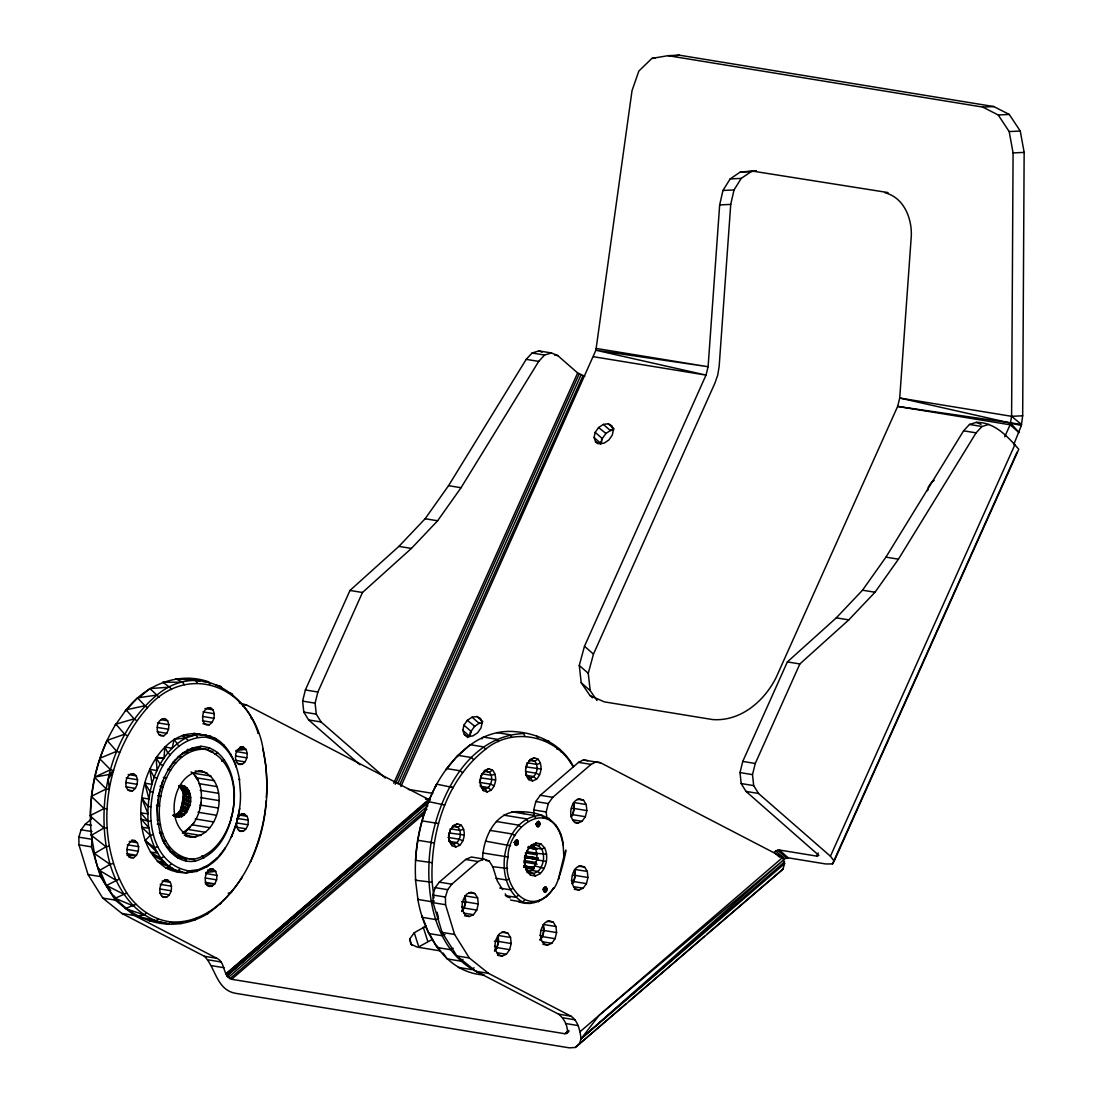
<?xml version="1.0" encoding="UTF-8"?>
<svg xmlns="http://www.w3.org/2000/svg" width="1103" height="1103" viewBox="0 0 1103 1103"><rect width="100%" height="100%" fill="white"/><g stroke="black" fill="none" stroke-linecap="round" stroke-linejoin="round"><path stroke-width="1.5" d="M170.524 921.832C152.283 919.64 136.896 907.797 126.735 892.947L123.95 894.34L106.495 885.461L99.187 868.861L99.546 870.419L110.093 864.366C94.224 805.631 109.073 735.136 156.916 695.055C202.828 657.03 256.117 699.798 263.217 750.026C275.323 808.554 258.061 878.016 207.598 913.767C158.087 943.327 101.779 905.963 94.21 852.274L94.472 853.543L110.093 864.366C118.214 891.858 138.068 920.054 168.552 923.776L170.524 921.832C201.229 924.328 226.928 901.606 242.205 877.106L241.557 878.209M126.735 892.947C92.666 835.784 104.137 756.975 147.416 707.754C183.843 665.288 242.274 681.902 258.24 733.481L257.895 731.923M1004.723 436.802L1010.114 424.779L1011.603 416.314L1013.078 152.917L1009.19 131.574L998.215 114.974L982.773 107.088L668.101 55.674L651.914 58.39L638.83 71.075L632.019 90.667L595.896 350.23L400.899 786.494M1013.712 444.647L1021.364 425.496L1022.674 415.79L1024.149 152.393L1020.261 131.05L1009.286 114.45L993.844 106.564L679.172 55.15L668.101 55.674M206.937 749.295C155.054 745.049 138.675 852.895 192.667 859.43C238.689 851.585 252.077 761.966 203.6 748.744M175.542 815.737L176.411 817.116L181.733 816.689C190.033 808.885 194.004 787.818 178.714 785.956M524.573 863.897C523.925 857.059 526.296 850.22 531.205 845.381L536.072 842.982L540.856 843.85L544.634 847.821C548.549 856.314 546.785 866.93 540.222 873.604L535.355 876.016L530.557 875.134L526.793 871.177L524.573 863.897L526.793 871.177M524.78 864.89L524.945 857.541L527.234 850.578M528.475 871.756L531.288 870.364C536.968 864.573 538.498 855.376 535.107 848.014L531.839 844.581L538.512 845.67L541.78 849.103C545.172 856.466 543.641 865.662 537.947 871.453L533.728 873.535L527.069 872.445M482.576 859.857C482.659 838.942 495.247 810.098 519.789 811.684C542.897 811.918 560.738 820.453 563.275 845.05L560.296 833.358M518.313 901.578C531.894 906.873 546.564 900.062 553.651 887.943C530.364 921.226 500.941 885.943 508.069 856.99C507.545 829.249 546.261 797.593 560.655 834.93M179.417 813.063L183.346 799.965L183.181 789.72M180.851 810.057L183.608 794.767M189.937 827.788L190.405 827.029L182.409 833.11L186.283 830.917L193.59 823.183L193.232 823.789C200.663 813.49 203.435 797.317 199.877 785.005L200.015 785.694L198.099 780.097L192.791 772.445L198.292 780.938L198.099 780.097M109.114 846.208L106.012 846.746L91.397 835.302C87.316 796.876 95.74 757.168 115.87 724.12L134.152 718.88L136.744 720.673M127.397 735.715L124.625 734.212L107.101 740.389C96.361 764.158 90.818 790.079 90.432 816.137L103.985 827.981L107.129 827.788M250.808 861.14L250.326 861.953C258.833 842.623 264.637 821.983 266.154 800.875M266.347 797.621L267.009 786.205L266.03 767.04L262.969 748.785L263.217 750.026M224.516 849.2C235.256 832.682 240.785 813.104 240.509 793.415L239.31 778.952L239.53 780.014C236.538 761.111 225.37 736.666 203.765 735.149C173.902 726.519 151.566 757.816 144.755 783.102C137.103 811.767 138.826 849.682 165.753 867.813C187.358 879.684 213.803 868.737 225.219 848.014L216.285 859.347M137.213 784.33L137.544 779.752L136.289 775.85L133.808 773.686L130.761 773.837C125.852 776.884 124.639 783.75 127.052 788.769L129.534 790.934L132.594 790.796L135.393 788.369L137.213 784.33L125.866 782.482M134.897 840.596L131.85 840.734C126.914 843.795 125.77 850.634 128.141 855.68L130.623 857.844L133.573 857.707L136.482 855.28L138.302 851.24L138.633 846.663L137.379 842.761L134.897 840.596L131.657 840.072M168.552 729.262L168.883 724.685L167.642 720.783L165.16 718.618L162.21 718.756L159.301 721.183L157.481 725.222L157.164 729.648L158.405 733.702L160.886 735.866L163.933 735.729L166.746 733.316L168.552 729.262L157.219 727.415M167.794 880.153L164.733 880.304C159.838 883.351 158.611 890.218 161.024 895.236L163.506 897.401L166.567 897.263C171.475 894.202 172.688 887.35 170.276 882.317L167.794 880.153L164.554 879.629M213.982 718.301L214.313 713.724L213.072 709.822L210.576 707.657L207.529 707.795C202.621 710.856 201.408 717.722 203.821 722.741L206.302 724.905L209.363 724.768L212.176 722.341L213.982 718.301L202.635 716.454M213.21 869.192L210.163 869.329C205.255 872.39 204.027 879.243 206.454 884.275L208.936 886.44L211.886 886.302L214.795 883.875L216.615 879.836L216.933 875.41L215.692 871.356L213.21 869.192L209.97 868.654M243.473 747.214L240.523 747.351L237.6 749.778L235.794 753.818L235.463 758.395L236.704 762.297L239.199 764.462L242.246 764.324C247.182 761.263 248.313 754.424 245.955 749.378L243.473 747.214L240.233 746.69M244.563 814.124L241.502 814.262C236.607 817.323 235.38 824.189 237.807 829.208L240.289 831.372L243.336 831.235C248.244 828.174 249.457 821.308 247.044 816.289L244.563 814.124L241.323 813.6M756.341 170.717L740.237 172.068L730.172 178.92L722.948 190.461L719.666 204.924L708.098 366.734L706.017 375.103L584.48 646.248L579.268 665.454L581.212 682.757L589.981 695.538L592.545 697.785M756.175 171.062L751.295 171.544L741.244 178.396L734.019 189.937L730.737 204.4L719.17 366.21L717.791 374.841L715.006 382.948L593.469 654.107L588.257 673.299L590.202 690.602L597.026 700.543M217.236 857.844L208.26 865.138L198.692 869.578L188.999 870.943L187.11 872.887C161.741 871.191 149.705 843.561 148.078 821.294L140.674 812.801L148.023 813.89L141.653 797.841L149.002 799.027L144.755 783.102L152.09 784.385L149.843 769.287L157.136 770.639L156.116 757.982L163.92 758.437L164.898 746.869L172.109 748.358L174.177 739.327L186.145 737.81L196.155 734.791L206.068 734.998L207.35 737.466C221.965 740.678 231.547 753.694 236.345 767.123L236.014 765.634M185.98 836.267C220.765 844.278 233.023 776.926 198.94 770.556M179.541 785.57C189.826 784.109 192.349 798.007 189.881 805.521L183.774 802.446L184.063 798.434L182.602 806.348L189.881 805.521L186.628 812.484L181.733 816.689L177.004 814.014L173.074 815.241L178.272 816.165L183.181 813.945L184.325 815.02L185.414 811.463L181.278 809.326L176.383 814.883L179.306 812.042L185.414 811.463L186.628 812.484M573.202 767.109C556.85 735.701 513.116 726.381 485.692 749.13C445.943 780.124 430.087 833.385 432.128 882.235L415.652 880.277C413.68 847.449 420.739 814.193 436.168 785.143L436.733 784.164L453.03 787.542M432.073 862.684L415.597 860.354C417.306 833.84 424.214 807.658 436.733 784.164M158.156 799.22L157.136 807.038L157.674 820.604L157.177 808.334M158.349 797.662C162.058 775.312 175.942 748.675 201.022 746.373C224.199 747.627 234.029 773.81 234.36 793.815C234.498 820.398 223.22 853.295 195.038 861.14C177.045 864.076 163.437 847.449 159.783 831.483L164.402 843.574M157.329 807.451L159.053 794.105L162.761 781.282L162.375 781.875M558.863 878.526L558.408 879.256C574.373 810.567 561.206 884.096 552.934 889.17M188.999 870.943C123.757 859.389 148.298 722.782 215.43 738.403L216.409 740.775M201.187 802.281L200.208 808.003M231.823 836.143L231.34 836.929L236.428 823.114L239.737 808.499M462.846 730.351L463.936 725.154L467.327 720.342L472.098 717.184L476.965 716.55L480.632 718.591L482.121 722.755L481.018 727.952L477.627 732.764L472.87 735.908L467.989 736.556L464.322 734.515L462.846 730.351L469.878 736.487L470.981 731.303L463.936 725.154M469.354 736.666L470.981 731.303M594.09 437.56L595.179 432.362L598.571 427.55L603.341 424.407L608.208 423.759L611.875 425.799L613.365 429.963L612.262 435.161L608.87 439.973L604.113 443.13L599.232 443.764L595.565 441.724L594.09 437.56L601.121 443.709L602.224 438.511L595.179 432.362M600.597 443.875L601.176 441.145M927.609 490.711L928.436 486.809L931.814 481.997L934.2 480.425M359.992 764.793L308.619 719.942L303.794 712.097L302.608 701.122L305.379 689.968L349.982 590.45L398.9 546.385L425.124 518.741L448.549 485.678L526.2 359.357L532.087 353.001L538.912 350.906L551.417 352.946L557.732 355.566L577.641 372.952L584.797 376.247M385.333 778.042L321.111 721.982L316.285 714.137L315.1 703.162L317.871 692.008L362.473 592.49L411.405 548.425L437.615 520.781L461.04 487.719L538.691 361.398L544.579 355.042L551.417 352.946M449.472 841.52L448.604 835.329L450.3 829.897L448.852 835.757L449.472 841.52L451.996 845.643L455.76 847.021L459.744 845.284C464.777 839.99 466.1 830.931 461.192 825.154L457.428 823.776L453.443 825.513L449.721 830.876M480.274 783.199L479.957 780.276L481.653 774.844L480.191 780.703L480.811 786.467L483.348 790.575L487.112 791.954L491.097 790.217C496.129 784.922 497.453 775.864 492.531 770.087L488.767 768.708L484.782 770.445L481.06 775.809M461.619 911.092L463.977 907.797L465.425 901.937L464.804 896.174M461.812 911.505L464.28 908.059L465.797 901.923L465.149 895.884L477.64 897.925L478.288 903.964L476.772 910.099L473.477 914.704L469.313 916.524L464.625 915.752M525.745 767.812L527.069 763.869L525.621 769.729L526.241 775.492L528.764 779.614L532.528 780.993L536.513 779.242C541.545 773.961 542.869 764.903 537.961 759.112L534.197 757.747L530.212 759.484L526.489 764.848M514.687 842.844L515.777 840.403L517.624 840.321L518.024 844.057L515.432 845.188L515.032 841.451M494.502 950.648L496.86 947.353L498.322 941.493L497.701 935.73M494.695 951.062L497.163 947.615L498.68 941.479L498.032 935.441L510.537 937.481L511.185 943.52L509.655 949.655L506.374 954.26L502.196 956.08L497.508 955.322M534.252 814.869L533.714 809.919L535.796 801.55L540.277 795.291L578.565 762.352L583.294 759.981L587.968 760.684M536.554 825.54L536.747 822.769L538.443 821.308L540.084 823.996L538.043 826.85L536.554 825.54L536.747 822.769M546.923 818.55L546.206 811.96L548.288 803.591L552.768 797.331L591.056 764.393L595.785 762.021L600.473 762.725L782.799 857.348L784.619 863.663L782.951 869.178L575.283 1047.464L569.369 1047.85L236.125 993.403C216.367 990.301 215.802 967.758 204.427 956.287L121.95 913.477L102.758 898.09L88.033 874.555L78.961 844.815L78.851 837.163L81.098 829.787L85.221 824.286L91.494 818.895M543.627 891.072L543.82 888.301L545.516 886.84L547.171 889.514L545.116 892.382L543.627 891.072L543.82 888.301M539.932 939.687L542.29 936.392L543.738 930.532L543.117 924.769M573.381 802.791L574.001 808.554L572.54 814.414L570.968 816.606M540.125 940.101L542.579 936.654L544.11 930.518L543.462 924.479L555.953 926.52L556.601 932.559L555.085 938.694L551.79 943.299L547.612 945.119L542.938 944.347M571.202 816.978L572.843 814.676L574.373 808.54L573.712 802.501L586.217 804.542L586.865 810.581L585.335 816.716L582.053 821.321L577.875 823.141L574.746 822.631M572.057 883.517L573.629 881.325L575.09 875.465L574.47 869.702M572.292 883.889L573.932 881.587L575.463 875.451L574.801 869.412L587.306 871.453L587.954 877.492L586.424 883.627L583.142 888.232L578.965 890.052L574.277 889.28M775.685 850.951L779.269 849.999L816.758 856.121L818.867 855.404L746 791.402L741.188 783.557L740.003 772.583L742.76 761.428L787.377 661.91L836.295 617.845L862.518 590.202L885.943 557.139L963.581 430.818L969.482 424.462L976.307 422.366C994.658 422.077 1007.701 436.554 1018.786 449.279L834.185 861.098L832.475 863.925L825.747 863.966L788.259 857.844L784.674 858.796L775.685 850.951L774.072 852.385L779.214 856.866M834.185 861.098L830.421 856.231L758.506 793.457L753.68 785.598L752.494 774.623L755.265 763.469L799.868 663.951L848.786 619.886L875.01 592.242L898.435 559.18L976.086 432.859L981.973 426.503L988.812 424.407M579.392 1044.265L581.06 1038.75L599.219 1015.243L783.888 859.651L581.06 1038.75C579.999 1030.602 578.248 1021.144 571.009 1016.18L488.519 973.37L469.326 957.969L454.601 934.448L445.543 904.708L445.419 897.056L447.666 889.68L451.803 884.179L478.137 861.526L483.831 859.044L489.194 861.002L492.82 866.889L497.315 881.007L502.582 889.57M483.831 859.044L471.326 857.003L465.631 859.485L439.297 882.138L435.175 887.639L432.927 895.016L433.052 902.668L442.11 932.407L456.835 955.929L476.027 971.329L558.518 1014.14C564.005 1018.234 568.059 1025.997 567.369 1032.835L564.86 1033.732L231.616 979.285C222.392 976.127 225.839 962.395 216.933 958.328L134.442 915.531L115.25 900.131L100.525 876.595L91.466 846.856L92.252 836.253M395.205 784.247L579.103 374M399.782 784.467L582.977 375.778M393.743 783.199L577.641 372.952M397.783 783.668L580.978 374.992M816.758 856.121L818.164 852.977M830.421 856.231L1015.022 444.412M832.475 863.925L1017.076 452.106M524.89 736.059L523.47 733.564C468.789 735.935 439.159 794.698 431.108 842.43C423.566 890.231 432.969 955.363 484.052 974.983C445.143 972.722 423.235 932.876 417.679 898.338L417.913 899.455L431.245 901.634L434.348 901.054M168.249 769.687L167.642 770.735L175.225 759.939M106.619 741.188L107.101 740.389L116.67 751.295L119.579 752.494M99.656 758.671L110.493 769.701L113.512 770.57L108.246 779.283L109.362 789.472L106.246 788.948L94.527 777.229M602.224 438.511L601.466 439.766L605.919 433.438L598.571 427.55M159.094 697.275L156.916 695.055L137.517 697.882L125.273 711.201C144.19 685.735 177.335 671.038 208.577 681.806L209.818 684.274M232.168 891.141L231.327 892.506L228.183 893.196M178.851 812.759L179.306 812.042L183.181 813.945L177.004 814.014M428.074 802.281L428.488 801.619L444.73 805.011M436.168 785.143C451.127 757.844 476.854 731.206 510.137 731.386C535.548 731.978 561.33 743.325 573.491 766.599M462.529 772.569L459.951 770.749L446.618 768.584L445.874 769.839L457.883 755.307L471.215 757.485L473.587 759.54M219.911 904.46L220.958 902.874M484.782 770.445L483.459 772.458L488.767 768.708M453.443 825.513L452.106 827.526L457.428 823.776M530.212 759.484L528.875 761.497L534.197 757.747M515.432 845.188L514.453 842.416L515.777 840.403M537.492 821.721L536.168 823.734L537.147 826.519M544.565 887.253L543.241 889.266L544.234 892.051M546.054 896.863L547.129 895.25M526.696 851.488L531.205 845.381M174.357 761.36L183.319 752.563M186.283 830.917L186.876 830.076M470.223 732.557L474.676 726.215L467.327 720.342M147.416 707.754L145.003 705.713L126.1 709.836L115.236 725.236L115.87 724.12L124.625 734.212M208.26 865.138L207.006 866.889L204.014 867.275M171.503 689.527L169.559 687.169L149.829 688.575L140.508 696.42M207.598 913.767L208.867 912.016M440.842 950.965L417.348 947.132L410.84 944.209L409.709 938.929L414.259 932.738L426.392 925.913M481.846 738.9L483.266 737.052L496.598 739.231L498.515 741.616M538.292 901.771L539.739 899.91M194.721 920.192L196.21 918.316M192.074 747.958L190.543 749.847L182.133 754.273M198.692 869.578L197.12 871.467L194.1 871.467M173.722 816.082L174.536 815.131L180.671 815.531M530.143 846.994L536.072 842.982M183.319 921.612L181.581 923.556L171.654 922.715M516.328 845.518L514.453 842.416L516.728 839.99M538.443 821.308L536.403 824.162M545.516 886.84L543.476 889.694M421.801 820.811L438.47 823.527M532.06 901.578L530.212 903.509L510.524 900.034M198.83 748.372L201.022 746.373L198.83 748.372L190.543 749.847L187.248 749.447M163.534 856.741L160.79 858.203L150.422 852.123L157.715 852.991L145.169 840.583L150.339 835.274L153.4 834.53M188.075 740.182L182.312 735.549L191.15 736.294L194.073 733.33L203.765 735.149M182.229 785.364L178.741 786.522M113.512 770.57L109.238 774.458L94.789 777.077L110.493 769.701M215.375 754.424L217.622 752.439L215.126 754.149M429.095 801.784L226.832 975.755L429.37 799.827L246.396 704.886L241.709 704.114L246.396 704.886M784.605 861.815L581.06 1038.75L784.619 863.663M226.832 975.755L430.101 800.158M456.932 756.81L470.209 744.704L483.541 746.883L485.692 749.13M435.299 786.963L435.699 786.122M228.224 977.423L427.881 805.7M229.907 978.664L426.944 809.188M231.616 979.285L424.738 813.173M564.86 1033.732L568.776 1030.367M566.349 1033.635L568.955 1031.388M580.026 1031.746L782.799 857.348L779.669 856.838M575.283 1047.464L626.173 1003.689M628.793 1001.441L704.472 936.35M707.078 934.103L782.951 869.178M209.708 747.903L207.502 749.778L211.307 751.97M179.61 869.178L177.418 871.067L165.753 867.813L172.964 868.585L157.398 861.346L164.65 862.146L152.655 855.087L160.79 858.203M155.275 921.198L148.85 920.522L155.964 920.853L158.17 918.964M429.37 799.827L225.95 973.908L428.722 799.496L425.593 798.986M524.656 900.117L522.408 901.978C490.518 882.483 502.513 816.151 541.849 815.296L543.131 817.764M190.061 793.788L183.787 794.532L184.146 798.696L190.667 797.538L183.898 795.056L181.319 788.025L181.885 789.569L187.372 791.113L190.061 793.788L183.029 791.761L179.692 786.963L183.608 787.073L184.766 786.149M540.856 843.85L538.512 845.67L534.348 844.912M474.056 967.786L471.684 969.592L458.365 967.414M155.964 920.853L136.607 916.055L144.135 914.856L146.547 913.077M170.993 864.366L168.511 866.103L157.398 861.346M605.616 433.7L612.206 429.288M474.373 726.491L479.708 722.906M492.531 770.087L489.36 772.183L484.493 771.383M537.961 759.112L534.776 761.222L529.923 760.422M461.192 825.154L458.007 827.25L453.154 826.45M539.339 821.638L536.168 823.734L538.043 826.85M517.279 845.105L514.453 842.416L517.624 840.321M546.412 887.17L543.241 889.266L545.116 892.382M462.957 959.417L460.378 961.071L447.046 958.893L443.034 952.964M186.145 737.81C157.095 753.735 146.244 789.982 148.078 821.294L151.221 821.004M518.065 895.636L515.473 897.263L505.284 895.608M144.135 914.856L125.259 908.569L135.972 904.336M432.459 939.342L418.768 946.857L414.259 932.738M181.319 788.025L181.595 789.003L187.014 787.9M106.012 846.746L94.472 853.543L91.204 834.392L91.397 835.302L103.985 827.981M107.212 808.706L104.068 808.554L90.239 815.572M106.495 885.461L119.041 879.215M453.181 948.235L450.424 949.669L437.105 947.505L429.177 933.166M91.37 796.352L106.246 788.948M221.606 761.18L224.378 759.76M544.634 847.821L541.78 849.103L528.434 846.801L535.024 847.711M114.505 896.229L115.139 898.283L123.95 894.34M449.086 839.728L451.017 842.871L453.871 843.905L456.918 842.582C460.751 838.556 461.757 831.662 458.007 827.25L455.139 826.202M512.785 888.48L509.917 889.735L499.728 888.067M100.015 758.188L116.67 751.295M445.019 934.517L442.11 935.702L428.791 933.524L422.022 915.931L422.325 917.365L435.657 919.544L438.677 918.647M157.577 846.635L154.641 847.766L145.169 840.583M207.35 737.466L210.838 736.308L205.186 735.384M495.068 774.209L491.29 775.326L481.57 773.741M540.484 763.235L536.706 764.351L526.986 762.766M463.715 829.263L459.937 830.394L450.217 828.794M539.946 822.617L536.168 823.734L538.995 826.437M518.024 844.057L514.453 842.416L518.231 841.299M547.019 888.149L543.241 889.266L546.068 891.955M110.093 864.366L113.126 863.497M509.2 879.188L506.139 879.946L495.95 878.278M183.774 802.446L190.612 801.536L184.146 798.696M675.932 55.688L679.172 55.15M546.633 854.108L536.844 853.46M613.626 430.115L610.373 430.542L603.341 424.407M482.383 722.906L479.129 723.334L472.098 717.184M187.096 808.568L180.975 809.85L182.795 806.072L188.516 809.257L182.16 807.424L187.207 808.292M235.945 750.523L245.955 749.378L239.475 748.317M205.696 872.487L215.692 871.356L207.598 870.033M507.587 868.419L492.558 866.668M651.914 58.39L655.072 58.238M982.773 107.088L993.844 106.564M998.215 114.974L1009.286 114.45M1009.19 131.574L1020.261 131.05M1013.078 152.917L1024.149 152.393M740.237 172.068L751.295 171.544M730.172 178.92L741.244 178.396M722.948 190.461L734.019 189.937M751.598 170.951L888.067 192.57M719.666 204.924L730.737 204.4M884.909 192.722C903.826 197.465 912.098 218.311 911.285 236.221L899.717 398.031L1011.603 416.314L1022.674 415.79M163.933 841.782C168.924 850.399 177.335 858.823 187.924 858.685M127.01 855.308L136.482 855.28L126.776 853.694M205.31 883.889L214.795 883.875L205.075 882.29M184.325 684.715L182.602 682.261L162.72 682.15L169.559 687.169M202.276 771.107C172.013 771.617 162.927 826.285 190.984 837.08M165.753 867.813L182.257 871.977L175.101 871.218L180.065 871.329M202.897 681.557L208.577 681.806M181.885 789.569L188.82 790.506L183.029 791.761L182.85 790.975L183.236 792.588L188.53 794.174M175.101 871.218L180.216 871.508M187.014 871.894L192.115 872.183L189.275 871.88M151.111 806.679L147.967 806.5L141.653 797.841M541.104 768.998L525.841 766.888M495.688 779.959L480.425 777.863M571.382 808.389L574.001 808.554M540.084 823.996L536.168 823.734L539.739 825.389M464.335 835.026L449.073 832.93M514.453 842.416L518.369 842.664M572.471 875.299L575.09 875.465M547.171 889.514L543.241 889.266L546.826 890.921M461.495 901.689L465.425 901.937M541.118 930.367L543.738 930.532M494.392 941.245L498.322 941.493M197.203 682.95L195.727 680.454L175.846 678.786L182.602 682.261M158.501 921.543L168.552 923.776M173.295 815.517L178.066 816.137L179.044 817.406L178.272 816.165L174.536 815.131M589.981 695.538L604.251 701.853L712.566 719.556C740.416 721.679 764.255 701.315 776.098 677.559L897.635 406.414L1021.502 424.462L1011.603 416.314M508.069 856.99L482.866 852.977M173.543 815.531L178.066 816.137M183.236 792.588L188.296 793.36M524.725 856.204L537.974 857.996M524.049 866.31L534.086 867.854M596.213 348.451L708.098 366.734L595.896 350.23L706.017 375.103L593.552 356.724M554.602 355.056L557.732 355.566M532.087 353.001L544.579 355.042M969.482 424.462L981.973 426.503M526.2 359.357L538.691 361.398M963.581 430.818L976.086 432.859M448.549 485.678L461.04 487.719M885.943 557.139L898.435 559.18M425.124 518.741L437.615 520.781M862.518 590.202L875.01 592.242M398.9 546.385L411.405 548.425M836.295 617.845L848.786 619.886M349.982 590.45L362.473 592.49M787.377 661.91L799.868 663.951M305.379 689.968L317.871 692.008M742.76 761.428L755.265 763.469M496.695 732.585L510.027 734.763L511.695 737.218M543.917 740.278L548.908 741.106L549.873 743.45M302.608 701.122L315.1 703.162M740.003 772.583L752.494 774.623M556.891 749.075L560.227 749.613L560.986 751.805M303.794 712.097L316.285 714.137M741.188 783.557L753.68 785.598M583.294 759.981L600.473 762.725M578.565 762.352L591.056 764.393M308.619 719.942L321.111 721.982M746 791.402L758.506 793.457M204.965 708.498L213.072 709.822M202.966 711.862L214.313 713.724M526.352 771.617L536.072 773.217L539.657 774.857M202.456 720.755L212.176 722.341M525.579 775.23L533.687 776.553L536.513 779.242M202.883 723.706L209.363 724.768M527.399 777.353L530.64 777.877L533.687 776.553C537.519 772.527 538.526 765.62 534.776 761.222L531.908 760.174M161.162 719.735L167.642 720.783M157.55 722.837L168.883 724.685M479.309 782.33L490.656 784.178L494.241 785.819M577.31 799.206L583.556 800.226L586.217 804.542M157.026 731.716L166.746 733.316M540.277 795.291L552.768 797.331M480.163 786.191L488.257 787.514L491.097 790.217M159.08 734.929L163.933 735.729M481.983 788.314L485.223 788.852L488.257 787.514C492.09 783.488 493.096 776.595 489.36 772.183L486.492 771.135M535.796 801.55L548.288 803.591M574.373 808.54L586.865 810.581M197.258 748.206L200.594 748.758M209.639 750.95L212.962 751.501M235.532 756.01L246.865 757.858M190.791 749.351L194.128 749.902M572.843 814.676L585.335 816.716M184.394 752.149L187.731 752.687M235.339 760.312L245.059 761.897M408.344 789.39L432.803 793.388M533.714 809.919L546.206 811.96M237.393 763.524L242.246 764.324M572.678 819.791L582.053 821.321M178.286 756.493L181.609 757.044M511.764 811.794L533.838 815.393L535.52 817.861M544.193 817.613L549.294 818.44L550.19 820.756M425.482 798.572L430.377 799.372M503.768 815.145L525.841 818.757L527.91 821.046M172.619 762.283L175.942 762.821M195.259 770.9L206.923 772.803M496.364 821.501L518.451 825.113L520.892 827.085M192.735 773.079L211.059 776.071M167.587 769.315L170.91 769.866M196.141 777.753L214.465 780.745M490.132 830.394L512.206 833.992L514.977 835.536M163.327 777.394L166.663 777.932M198.65 783.585L216.988 786.591M128.196 774.527L136.289 775.85M126.197 777.891L137.544 779.752M200.153 790.313L218.477 793.305M159.99 786.26L163.313 786.811M529.895 846.663L534.858 847.476M528.475 847.063L535.176 848.166M528.461 847.352L535.162 848.441M528.337 847.89L536.623 849.241M485.513 841.148L510.579 845.753M447.97 837.384L459.303 839.245L462.888 840.886M200.553 797.579L218.877 800.571M527 851.626L536.954 853.253M125.687 786.784L135.393 788.369M525.276 852.909L536.899 854.797M448.811 841.258L456.918 842.582L459.744 845.284M127.727 789.996L132.594 790.796M157.66 795.663L160.983 796.201M524.752 856.052L538.099 858.231M524.766 856.328L538.167 858.52M524.738 856.604L538.167 858.796M524.683 856.879L538.085 859.072M578.399 866.117L584.645 867.137L587.306 871.453M524.49 857.362L537.754 859.527L524.504 857.238M434.21 842.926L417.554 840.21M536.706 859.83L546.481 861.457M199.836 805.011L218.16 808.003M524.201 860.533L535.824 862.422M238.937 814.965L247.044 816.289M523.828 862.036L537.12 864.214M534.721 865.869L544.179 868.419M156.405 805.3L159.742 805.838M236.952 818.329L248.285 820.191M198.03 812.249L216.367 815.255M524.104 865.91L534.045 867.537M524.104 866.172L534.114 867.813L524.146 866.048M524.049 866.462L534.1 868.102M486.078 860.492L489.194 861.002M523.98 866.737L534.045 868.378M523.87 866.986L533.921 868.626M523.732 867.192L533.742 868.833L523.76 867.082M575.463 875.451L587.954 877.492M465.631 859.485L478.137 861.526M531.288 870.364L537.947 871.453L540.222 873.604M526.241 869.936L531.219 870.75M236.621 822.921L247.954 824.768M195.245 818.936L213.582 821.928M573.932 881.587L586.424 883.627M236.428 827.222L246.148 828.808M238.482 830.435L243.336 831.235M573.767 886.702L583.142 888.232M191.619 824.727L209.942 827.719M157.274 824.12L160.611 824.658M187.303 829.332L205.641 832.324M182.56 832.517L200.884 835.509M184.256 835.219L195.92 837.122M159.37 832.737L162.706 833.275M85.221 824.286L91.48 825.306M439.297 882.138L451.803 884.179M162.486 840.458L165.822 841.01M468.747 892.589L474.993 893.609L477.64 897.925M81.098 829.787L92.032 831.579M435.175 887.639L447.666 889.68M166.553 847.063L169.89 847.614M129.285 841.437L137.379 842.761M127.286 844.801L138.633 846.663M78.851 837.163L91.342 839.204M171.42 852.343L174.757 852.895M432.927 895.016L445.419 897.056M465.797 901.923L478.288 903.964M175.294 855.873L180.285 856.7M189.344 858.892L192.667 859.43M126.955 849.393L138.302 851.24M179.665 857.803L186.324 858.892M78.961 844.815L91.466 846.856M433.052 902.668L445.543 904.708M547.047 921.184L553.306 922.205L555.953 926.52M464.28 908.059L476.772 910.099M464.115 913.174L473.477 914.704M544.11 930.518L556.601 932.559M205.268 877.988L216.615 879.836M542.579 936.654L555.085 938.694M501.631 932.145L507.876 933.166L510.537 937.481M542.414 941.755L551.79 943.299M162.169 880.994L170.276 882.317M160.183 884.358L171.517 886.219M498.68 941.479L511.185 943.52M88.033 874.555L100.525 876.595M442.11 932.407L454.601 934.448M159.852 888.949L171.186 890.797M497.163 947.615L509.655 949.655M159.659 893.251L169.379 894.836M161.714 896.463L166.567 897.263M496.998 952.73L506.374 954.26M102.758 898.09L115.25 900.131M456.835 955.929L469.326 957.969M121.95 913.477L134.442 915.531M476.027 971.329L488.519 973.37M204.427 956.287L216.933 958.328M558.518 1014.14L571.009 1016.18M208.591 959.927L221.096 961.968M562.682 1017.779L575.173 1019.82M211.473 965.663L223.964 967.703M565.549 1023.501L578.041 1025.556M183.787 794.532L183.967 796.118L188.985 796.945M189.054 800.778L184.022 799.951L189.04 801.385M128.748 856.907L133.573 857.707M207.061 885.502L211.886 886.302M188.448 804.639L183.415 803.797L188.365 805.107M528.323 847.78L536.623 849.2M235.849 751.46L247.182 753.432M199.16 748.317L205.834 749.489M179.389 786.205L182.726 786.784L178.769 786.025M205.599 873.438L216.933 875.41M174.371 815.475L178.272 816.165M526.31 869.343L529.578 872.776L533.728 873.535L535.355 876.016M179.886 857.776L183.208 858.382M173.185 815.379L175.818 815.889L176.411 817.116M156.654 757.016L163.92 758.437M179.196 786.205L183.608 787.073M153.11 792.216L150.022 791.568L144.755 783.102M184.049 734.75L191.15 736.294M1010.651 423.138L1019.103 432.638L1010.114 424.779L897.635 406.414L899.717 398.031L1021.364 425.496M179.692 786.963L185.69 788.7M199.891 681.116L188.875 678.566L195.727 680.454M215.995 685.087L220.834 686.287L221.855 688.672M181.595 789.003L186.89 790.41M183.967 796.118L189.096 797.662M148.078 821.294L141.184 819.033L149.208 828.284L141.86 827.264L150.339 835.274M229.024 692.712L232.168 693.759L232.981 696.007M525.538 770.763L525.855 773.699L527.785 776.829L530.64 777.877L532.528 780.993M583.556 800.226L579.613 798.793L575.449 800.613C570.182 806.155 568.79 815.641 573.932 821.707L577.875 823.141M480.811 786.467L480.425 784.66L482.356 787.804L485.223 788.852L487.112 791.954M584.645 867.137L580.702 865.703L576.538 867.523C571.271 873.066 569.879 882.552 575.021 888.618L578.965 890.052M510.151 897.856L506.966 896.698L505.215 893.844M474.993 893.609L471.05 892.175L466.872 893.995C461.606 899.538 460.213 909.024 465.369 915.09L469.313 916.524M553.306 922.205L549.363 920.771L545.185 922.591C539.918 928.133 538.526 937.619 543.682 943.672L547.612 945.119M507.876 933.166L503.933 931.732L499.769 933.552C494.489 939.094 493.11 948.58 498.253 954.646L502.196 956.08M157.095 778.318L154.144 777.201L149.843 769.287M976.307 422.366L981.036 424.338M538.912 350.906L542.069 352.215M239.254 702.776L242.288 704.059L242.922 706.113M115.139 898.283L133.366 905.949M519.789 811.684L524.242 813.573M571.244 880.235L573.629 881.325M539.905 935.289L542.29 936.392M461.592 906.707L463.977 907.797M494.475 946.264L496.86 947.353M175.818 815.889L173.571 814.69L173.998 815.834M450.065 786.329L452.823 787.859M162.886 765.606L160.128 764.076L156.116 757.982M99.546 870.419L116.118 880.359M194.073 733.33L197.754 737.259M190.998 771.935L193.163 773.534M170.22 754.7L167.697 752.797L164.898 746.869M608.208 423.759L614.068 428.888M595.565 441.724L597.923 443.778M584.48 646.248L593.469 654.107M579.268 665.454L588.257 673.299M779.269 849.999L788.259 857.844M777.505 850.11L786.494 857.955M581.212 682.757L590.202 690.602M476.965 716.55L482.824 721.665M464.322 734.515L467.851 737.59M149.829 688.575L156.916 695.055M91.563 796.559L104.068 808.554M178.741 746.097L174.177 739.327M137.517 697.882L145.003 705.713M126.1 709.836L134.152 718.88M436.526 945.505L439.78 949.242M201.973 855.666L203.958 858.024M107.901 886.426L110.741 890.631M193.397 858.658L195.038 861.14M453.871 843.905L455.76 847.021M184.863 858.699L186.159 861.167M536.554 735.701L537.74 738.155M529.578 872.776L530.557 875.134M176.825 855.763L177.804 858.12M527.785 776.829L528.764 779.614M482.356 787.804L483.348 790.575M451.017 842.871L451.996 845.643M223.785 744.87L224.502 747.034M169.724 850.013L170.413 852.15M423.276 927.265L427.785 941.383M409.709 938.929L411.709 945.202M555.595 824.617L556.188 826.616M570.168 761.015L570.747 763M195.714 775.864L195.989 776.843M230.761 754.094L231.244 755.955M250.946 716.881L251.415 718.701M437.105 912.25L438.291 917.048M415.652 880.277L415.459 879.505L417.913 899.455M266.03 767.04L266.223 767.95M525.855 773.699L526.241 775.492M157.467 819.694L160.073 832.875M432.128 882.235L433.975 897.925M230.651 817.295L230.913 820.342M563.068 844.029L563.854 856.259M535.024 847.655L528.351 846.566L535.024 847.628M536.761 848.993L528.42 847.642L536.761 848.952M537.947 859.334L524.601 857.155L537.947 859.292M533.521 868.957L525.235 867.606L533.535 868.93"/></g></svg>
